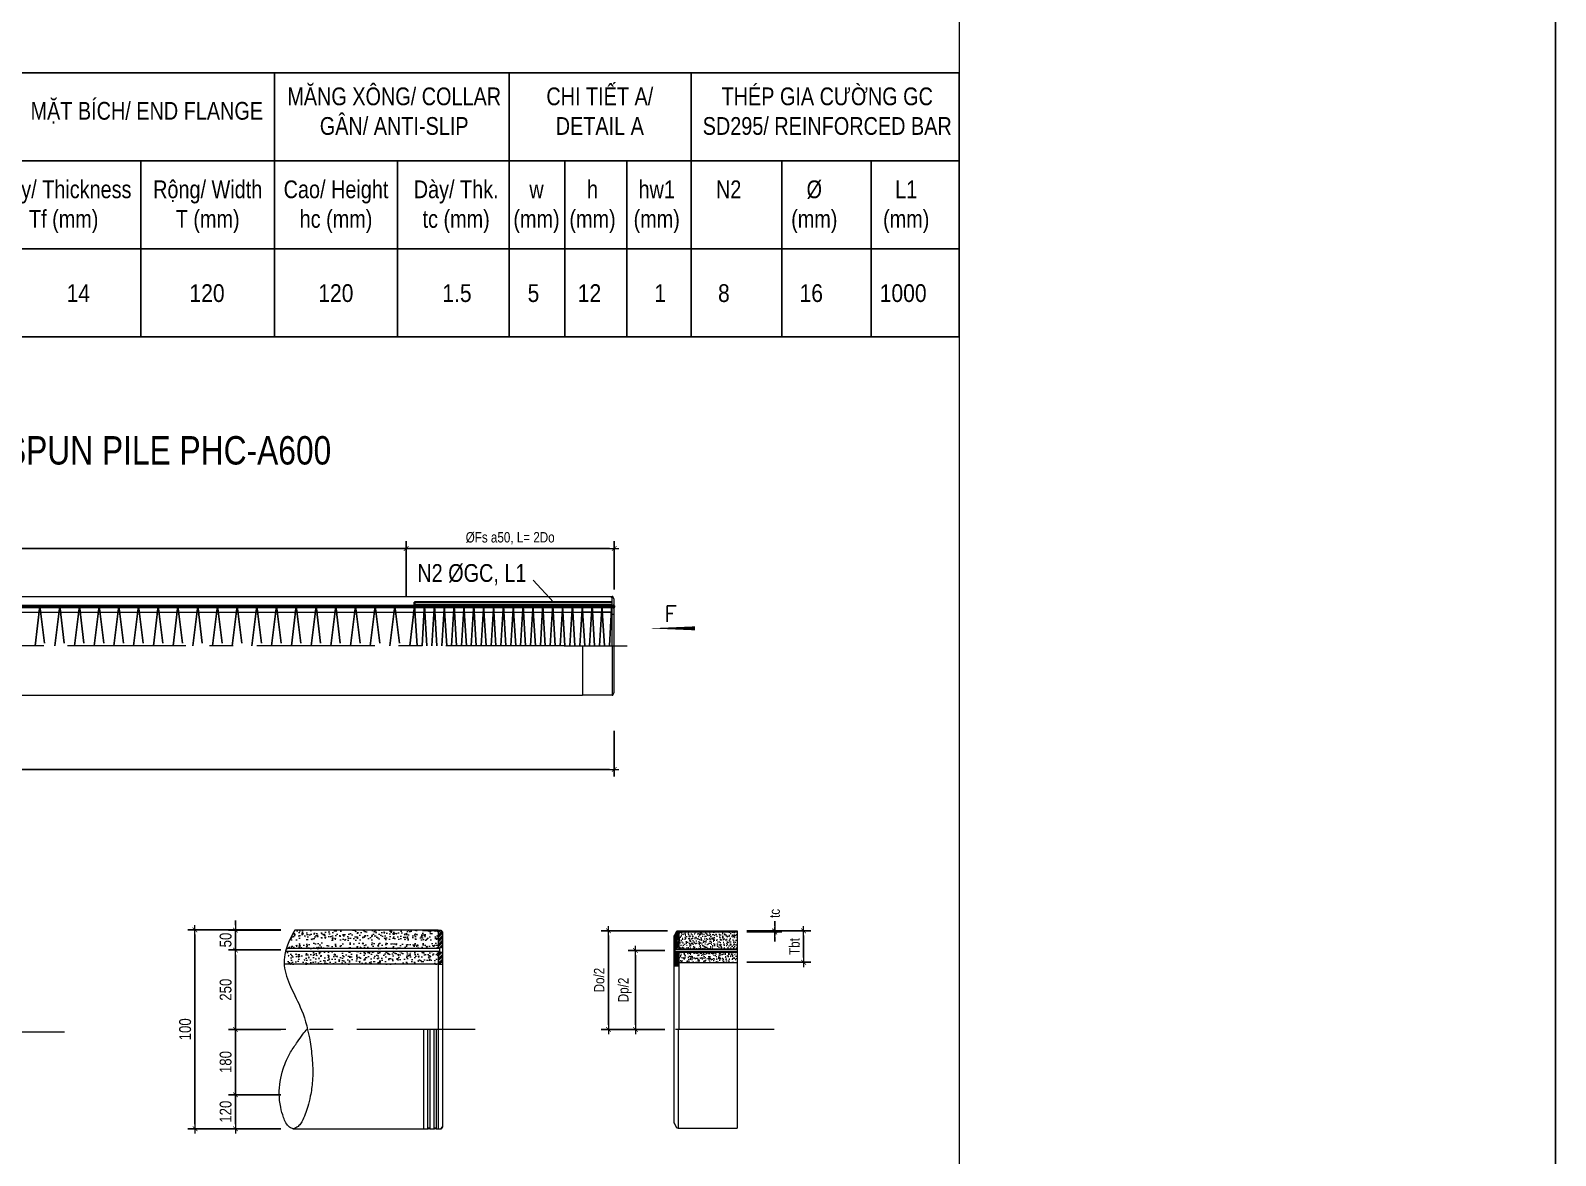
# Model space of a CAD drawing. Header units: millimetres. Extents: x -2123450 to -961021, y -260876 to 649159.
# Drawn here: x -1434058 to -1401835, y -114402 to -90644 of the extents above; entities that cross this region are included whole.
import ezdxf
from ezdxf.enums import TextEntityAlignment as Align

# ---------------------------------------------------------------- set-up
doc = ezdxf.new("R2010")
doc.units = ezdxf.units.MM
doc.header["$LTSCALE"] = 1000
doc.header["$MEASUREMENT"] = 0
doc.header["$PDMODE"] = 66
for name, pattern in [('CENTER2', [1.125, 0.75, -0.125, 0.125, -0.125]), ('CENTERX2', [4, 2.5, -0.5, 0.5, -0.5]), ('HIDDEN', [0.375, 0.25, -0.125]), ('HIDDEN2', [4.7625, 3.175, -1.5875])]:
    doc.linetypes.add(name, pattern=pattern)
doc.layers.get('0').update_dxf_attribs({"linetype": 'CONTINUOUS'})
doc.layers.get('DEFPOINTS').update_dxf_attribs({"linetype": 'CONTINUOUS'})
for name, color, linetype, lineweight in [('1.NET BAO-F', 3, 'CONTINUOUS', 20), ('9.NET MANH-F', 9, 'CONTINUOUS', 15), ('NDC_S_AXIS', 5, 'CENTER2', 15), ('NDC_S_BREAK-LINE', 1, 'CONTINUOUS', 15), ('NDC_S_CONTINUOUS', 3, 'CONTINUOUS', 20), ('NDC_S_DIM', 1, 'CONTINUOUS', 9), ('NDC_S_HATCH MATERIAL', 8, 'CONTINUOUS', 13), ('NDC_S_REBAR', 4, 'CONTINUOUS', 35), ('NDC_S_STIRRUP', 2, 'CONTINUOUS', 25), ('NDC_S_VN TEXT', 7, 'CONTINUOUS', 9), ('netmanh', 6, 'CONTINUOUS', 15), ('Thep', 1, 'CONTINUOUS', 30), ('Thep dai', 3, 'CONTINUOUS', 30)]:
    doc.layers.add(name, color=color, linetype=linetype, lineweight=lineweight)
doc.layers.add('NDC_S-COLUMN', color=3, linetype='CONTINUOUS')
doc.styles.add('NDC_ARIAL', font='arial.ttf', dxfattribs={"width": 0.8})
doc.styles.get("Standard").update_dxf_attribs({"font": 'romans.shx', "bigfont": 'vns.shx'})
doc.dimstyles.new('DIM', dxfattribs={"dimtxt": 0.03, "dimasz": 0.035, "dimexe": 0.03, "dimexo": 0.03, "dimgap": 0.005, "dimtad": 1, "dimdec": 0, "dimlfac": 10000, "dimzin": 0, "dimdsep": 46, "dimtxsty": 'NDC_ARIAL', "dimblk": 'DOTSMALL', "dimcen": 0.05, "dimclrd": 1, "dimclre": 1, "dimadec": 0, "dimazin": 0, "dimtfac": 1, "dimtdec": 0, "dimtofl": 0, "dimtmove": 0, "dimatfit": 3, "dimfxl": 0.03, "dimtolj": 1, "dimtzin": 0, "dimarcsym": 0})
doc.dimstyles.new('NDC_1-100', dxfattribs={"dimscale": 100, "dimtxt": 2.2, "dimasz": 1, "dimexe": 1.5, "dimexo": 2, "dimgap": 0.8, "dimtad": 1, "dimdec": 0, "dimdsep": 46, "dimtxsty": 'NDC_ARIAL', "dimblk": 'DIMMARK', "dimcen": 49999.938995, "dimdle": 1.5, "dimclrd": 1, "dimclre": 1, "dimclrt": 3, "dimadec": 0, "dimazin": 0, "dimtfac": 1, "dimtdec": 0, "dimtix": 1, "dimtmove": 2, "dimatfit": 3, "dimfxl": 1, "dimarcsym": 0})
doc.dimstyles.new('NDC_1-25(25)', dxfattribs={"dimscale": 100, "dimtxt": 2.5, "dimasz": 1, "dimexe": 1.5, "dimexo": 0, "dimgap": 0.8, "dimtad": 1, "dimdec": 0, "dimlfac": 0.25, "dimdsep": 46, "dimtxsty": 'NDC_ARIAL', "dimblk": 'DIMMARK', "dimcen": 49999.938995, "dimdle": 1.5, "dimclrd": 1, "dimclre": 1, "dimclrt": 3, "dimadec": 0, "dimazin": 0, "dimtfac": 1, "dimtdec": 0, "dimtix": 1, "dimtmove": 2, "dimatfit": 3, "dimfxl": 1, "dimarcsym": 0})
pattern_1 = [(50, (-1639877.75, -129625.81), (214.93242, -18.80415), [22.47432, -247.21747]), (355, (-1639877.75, -129625.8), (-41.57788, 225.40004), [17.97945, -197.77397]), (100.4514, (-1639859.84, -129627.38), (173.3547, 206.59575), [19.10023, -210.10252]), (46.1842, (-1639877.75, -129565.88), (319.80682, -49.59902), [33.71147, -370.8262]), (96.6356, (-1639851.1, -129570), (280.0787, 291.90176), [28.65034, -315.1537]), (351.1842, (-1639877.75, -129565.88), (280.0785, 291.902), [26.9692, -296.66096]), (21, (-1639847.78, -129580.86), (178.8677, -120.64778), [22.47432, -247.21747]), (326, (-1639847.78, -129580.86), (72.91127, 217.29667), [17.97945, -197.77397]), (71.4514, (-1639832.87, -129590.92), (251.77904, 96.6487), [19.10023, -210.10252]), (37.5, (-1639877.75, -129625.81), (3.643792, 99.754151), [0, -195.37671, 0, -200.77055, 0, -198.523116]), (7.5, (-1639877.75, -129625.81), (78.83077, 118.18844), [0, -114.46918, 0, -190.88185, 0, -75.66353]), (327.5, (-1639944.57, -129625.81), (159.963915, -6.758737), [0, -74.91438, 0, -233.73288, 0, -310.14555]), (317.5, (-1639974.54, -129625.81), (174.75613, 29.99721), [0, -97.3887, 0, -155.2226, 0, -220.24829])]
pattern_2 = [(45, (-3170959.316, 473053.46), (-49.7184456, 49.7184456), []), (45, (-3170942.74, 473053.46), (-49.7184456, 49.7184456), []), (45, (-3170926.17, 473053.46), (-49.7184456, 49.7184456), []), (45, (-3170909.6, 473053.46), (-49.7184456, 49.7184456), [])]

# ---------------------------------------------------------------- blocks, each defined once
blk = doc.blocks.new('DIMMARK')
at = {"layer": 'NDC_S_DIM', "color": 1}
blk.add_line((-1.5, 0), (1, 0), dxfattribs=at)
at = {"layer": 'NDC_S_DIM', "color": 2, "const_width": 0.15}
blk.add_lwpolyline([(-0.5, -0.5), (0.5, 0.5)], dxfattribs=at)
blk = doc.blocks.new('*D1139')
at = {"layer": 'DEFPOINTS', "color": 0, "transparency": 16777216}
for p in [(-1426120, -101582), (-1454059, -102402), (-1426120, -102402)]:
    blk.add_point(p, dxfattribs=at)
at = {"layer": 'NDC_S_DIM', "color": 1, "lineweight": -2, "transparency": 16777216}
for p, q in [((-1454059, -102202), (-1454059, -101432)), ((-1426120, -102202), (-1426120, -101432)), ((-1453959, -101582), (-1426220, -101582))]:
    blk.add_line(p, q, dxfattribs=at)
at = {"layer": 'NDC_S_DIM', "color": 1, "lineweight": -2, "transparency": 16777216, "xscale": 100, "yscale": 100, "zscale": 100, "rotation": 180}
blk.add_blockref('DIMMARK', (-1454059, -101582), dxfattribs=at)
at = {"layer": 'NDC_S_DIM', "color": 1, "lineweight": -2, "transparency": 16777216, "xscale": 100, "yscale": 100, "zscale": 100}
blk.add_blockref('DIMMARK', (-1426120, -101582), dxfattribs=at)
at = {"layer": 'NDC_S_DIM', "color": 3, "transparency": 16777216, "insert": (-1440089, -101384), "char_height": 220, "attachment_point": 5, "style": 'NDC_ARIAL'}
blk.add_mtext('ØFs a100', dxfattribs=at)
blk = doc.blocks.new('*D1140')
at = {"layer": 'DEFPOINTS', "color": 0, "transparency": 16777216}
for p in [(-1421724, -101582), (-1421724, -102648), (-1426120, -102792)]:
    blk.add_point(p, dxfattribs=at)
at = {"layer": 'NDC_S_DIM', "color": 1, "lineweight": -2, "transparency": 16777216}
for p, q in [((-1426120, -102592), (-1426120, -101432)), ((-1421724, -102448), (-1421724, -101432)), ((-1426020, -101582), (-1421824, -101582))]:
    blk.add_line(p, q, dxfattribs=at)
at = {"layer": 'NDC_S_DIM', "color": 1, "lineweight": -2, "transparency": 16777216, "xscale": 100, "yscale": 100, "zscale": 100, "rotation": 180}
blk.add_blockref('DIMMARK', (-1426120, -101582), dxfattribs=at)
at = {"layer": 'NDC_S_DIM', "color": 1, "lineweight": -2, "transparency": 16777216, "xscale": 100, "yscale": 100, "zscale": 100}
blk.add_blockref('DIMMARK', (-1421724, -101582), dxfattribs=at)
at = {"layer": 'NDC_S_DIM', "color": 3, "transparency": 16777216, "insert": (-1423922, -101367), "char_height": 220, "attachment_point": 5, "style": 'NDC_ARIAL'}
blk.add_mtext('ØFs a50, L= 2Do', dxfattribs=at)
blk = doc.blocks.new('*D1141')
at = {"layer": 'DEFPOINTS', "color": 0, "transparency": 16777216}
for p in [(-1458491, -105231), (-1421724, -105231), (-1421724, -106249)]:
    blk.add_point(p, dxfattribs=at)
at = {"layer": 'NDC_S_DIM', "color": 1, "lineweight": -2, "transparency": 16777216}
for p, q in [((-1458491, -105431), (-1458491, -106399)), ((-1421724, -105431), (-1421724, -106399)), ((-1458391, -106249), (-1421824, -106249))]:
    blk.add_line(p, q, dxfattribs=at)
at = {"layer": 'NDC_S_DIM', "color": 1, "lineweight": -2, "transparency": 16777216, "xscale": 100, "yscale": 100, "zscale": 100, "rotation": 180}
blk.add_blockref('DIMMARK', (-1458491, -106249), dxfattribs=at)
at = {"layer": 'NDC_S_DIM', "color": 1, "lineweight": -2, "transparency": 16777216, "xscale": 100, "yscale": 100, "zscale": 100}
blk.add_blockref('DIMMARK', (-1421724, -106249), dxfattribs=at)
at = {"layer": 'NDC_S_DIM', "color": 3, "transparency": 16777216, "insert": (-1440108, -106059), "char_height": 220, "attachment_point": 5, "style": 'NDC_ARIAL'}
blk.add_mtext('L ', dxfattribs=at)
blk = doc.blocks.new('daucocmangxong 3.0 khong be tong')
at = {"layer": 'NDC_S_AXIS', "linetype": 'CENTERX2'}
blk.add_line((0.093, 0.25), (-0.2262, 0.25), dxfattribs=at)
at = {"layer": 'NDC_S_CONTINUOUS'}
for p, q in [((-0.148, 0.497), (-0.148, 0.4535)), ((-0.155, 0.4565), (-0.16, 0.4565)), ((-0.155, 0.4435), (-0.16, 0.4435)), ((-0.148, 0.41), (-0.16, 0.41)), ((-0.155, 0.4565), (-0.155, 0.4545)), ((-0.155, 0.4545), (-0.148, 0.4545)), ((-0.155, 0.4455), (-0.155, 0.4435)), ((-0.155, 0.4455), (-0.148, 0.4455)), ((-0.148, 0.4465), (-0.148, 0.25)), ((-0.15, 0.25), (-0.15, 0)), ((0, 0.25), (0, 0)), ((-0.15, 0), (0, 0))]:
    blk.add_line(p, q, dxfattribs=at)
blk.add_lwpolyline([(-0.15, 0.002), (-0.15, 0), (-0.153, 0), (-0.159, 0.012), (-0.16, 0.012), (-0.16, 0.488), (-0.159, 0.488), (-0.153, 0.5), (-0.15, 0.5), (-0.15, 0.497)], dxfattribs=at)
at = {"layer": 'NDC_S_REBAR'}
for p, q in [((-0.156, 0.4535), (0, 0.4535)), ((-0.156, 0.4465), (0, 0.4465))]:
    blk.add_line(p, q, dxfattribs=at)
at = {"layer": 'NDC_S_STIRRUP'}
blk.add_line((-0.148, 0.42), (0, 0.42), dxfattribs=at)
at = {"layer": 'netmanh'}
blk.add_arc((-0.148, 0.497), 0.003, 270, 0, dxfattribs=at)
at = {"layer": 'Thep'}
blk.add_ellipse((-0.1575, 0.4501), major_axis=(0, 0.0055), ratio=0.363902, start_param=5.391025, end_param=10.293338, dxfattribs=at)
blk = doc.blocks.new('thep gia cuong')
at = {"layer": 'NDC_S_REBAR'}
blk.add_lwpolyline([(0, -0.014), (1, -0.014), (1, 0), (0, 0)], dxfattribs=at)
blk = doc.blocks.new('_DotSmall')
at = {"color": 0, "linetype": 'ByBlock', "lineweight": 9, "const_width": 0.5}
blk.add_lwpolyline([(-0.0625, 0, 1), (0.0625, 0, 1)], format="xyb", close=True, dxfattribs=at)
blk = doc.blocks.new('*D1206')
at = {"layer": 'DEFPOINTS', "color": 0, "transparency": 16777216}
for p in [(-1430582, -109638), (-1428767, -109638), (-1428767, -113838)]:
    blk.add_point(p, dxfattribs=at)
at = {"layer": 'NDC_S_DIM', "color": 1, "lineweight": -2, "transparency": 16777216}
for p, q in [((-1428767, -109638), (-1430732, -109638)), ((-1430582, -113738), (-1430582, -109738)), ((-1428767, -113838), (-1430732, -113838))]:
    blk.add_line(p, q, dxfattribs=at)
at = {"layer": 'NDC_S_DIM', "color": 1, "lineweight": -2, "transparency": 16777216, "xscale": 100, "yscale": 100, "zscale": 100}
for p, rotation in [((-1430582, -109638), 90), ((-1430582, -113838), 270)]:
    blk.add_blockref('DIMMARK', p, dxfattribs=dict(at, rotation=rotation))
at = {"layer": 'NDC_S_DIM', "color": 3, "lineweight": 100, "transparency": 16777216, "insert": (-1430789, -111738), "char_height": 250, "attachment_point": 5, "rotation": 90, "style": 'NDC_ARIAL'}
blk.add_mtext('100', dxfattribs=at)
blk = doc.blocks.new('*D1207')
at = {"layer": 'DEFPOINTS', "color": 0, "transparency": 16777216}
for p in [(-1429727, -113118), (-1428767, -113118), (-1428767, -113838)]:
    blk.add_point(p, dxfattribs=at)
at = {"layer": 'NDC_S_DIM', "color": 1, "lineweight": -2, "transparency": 16777216}
for p, q in [((-1428767, -113118), (-1429877, -113118)), ((-1429727, -113738), (-1429727, -113218)), ((-1428767, -113838), (-1429877, -113838))]:
    blk.add_line(p, q, dxfattribs=at)
at = {"layer": 'NDC_S_DIM', "color": 1, "lineweight": -2, "transparency": 16777216, "xscale": 100, "yscale": 100, "zscale": 100}
for p, rotation in [((-1429727, -113118), 90), ((-1429727, -113838), 270)]:
    blk.add_blockref('DIMMARK', p, dxfattribs=dict(at, rotation=rotation))
at = {"layer": 'NDC_S_DIM', "color": 3, "lineweight": 100, "transparency": 16777216, "insert": (-1429934, -113478), "char_height": 250, "attachment_point": 5, "rotation": 90, "style": 'NDC_ARIAL'}
blk.add_mtext('120', dxfattribs=at)
blk = doc.blocks.new('*D1208')
at = {"layer": 'DEFPOINTS', "color": 0, "transparency": 16777216}
for p in [(-1429727, -111740), (-1428767, -111740), (-1428767, -113118)]:
    blk.add_point(p, dxfattribs=at)
at = {"layer": 'NDC_S_DIM', "color": 1, "lineweight": -2, "transparency": 16777216}
for p, q in [((-1428767, -111740), (-1429877, -111740)), ((-1429727, -113018), (-1429727, -111840)), ((-1428767, -113118), (-1429877, -113118))]:
    blk.add_line(p, q, dxfattribs=at)
at = {"layer": 'NDC_S_DIM', "color": 1, "lineweight": -2, "transparency": 16777216, "xscale": 100, "yscale": 100, "zscale": 100}
for p, rotation in [((-1429727, -111740), 90), ((-1429727, -113118), 270)]:
    blk.add_blockref('DIMMARK', p, dxfattribs=dict(at, rotation=rotation))
at = {"layer": 'NDC_S_DIM', "color": 3, "lineweight": 100, "transparency": 16777216, "insert": (-1429934, -112429), "char_height": 250, "attachment_point": 5, "rotation": 90, "style": 'NDC_ARIAL'}
blk.add_mtext('180', dxfattribs=at)
blk = doc.blocks.new('*D1209')
at = {"layer": 'DEFPOINTS', "color": 0, "transparency": 16777216}
for p in [(-1429727, -110062), (-1428767, -110062), (-1428767, -111740)]:
    blk.add_point(p, dxfattribs=at)
at = {"layer": 'NDC_S-COLUMN', "color": 1, "lineweight": -2, "transparency": 16777216}
for p, q in [((-1428767, -110062), (-1429877, -110062)), ((-1429727, -111640), (-1429727, -110162)), ((-1428767, -111740), (-1429877, -111740))]:
    blk.add_line(p, q, dxfattribs=at)
at = {"layer": 'NDC_S-COLUMN', "color": 1, "lineweight": -2, "transparency": 16777216, "xscale": 100, "yscale": 100, "zscale": 100}
for p, rotation in [((-1429727, -110062), 90), ((-1429727, -111740), 270)]:
    blk.add_blockref('DIMMARK', p, dxfattribs=dict(at, rotation=rotation))
at = {"layer": 'NDC_S-COLUMN', "color": 3, "transparency": 16777216, "insert": (-1429934, -110901), "char_height": 250, "attachment_point": 5, "rotation": 90, "style": 'NDC_ARIAL'}
blk.add_mtext('250', dxfattribs=at)
blk = doc.blocks.new('*D1210')
at = {"layer": 'DEFPOINTS', "color": 0, "transparency": 16777216}
for p in [(-1429727, -109641), (-1428767, -109641), (-1428767, -110062)]:
    blk.add_point(p, dxfattribs=at)
at = {"layer": 'NDC_S-COLUMN', "color": 1, "lineweight": -2, "transparency": 16777216}
for p, q in [((-1429727, -109541), (-1429727, -109441)), ((-1428767, -109641), (-1429877, -109641)), ((-1429727, -110062), (-1429727, -109641)), ((-1428767, -110062), (-1429877, -110062)), ((-1429727, -110162), (-1429727, -110262))]:
    blk.add_line(p, q, dxfattribs=at)
at = {"layer": 'NDC_S-COLUMN', "color": 1, "lineweight": -2, "transparency": 16777216, "xscale": 100, "yscale": 100, "zscale": 100}
for p, rotation in [((-1429727, -109641), 270), ((-1429727, -110062), 90)]:
    blk.add_blockref('DIMMARK', p, dxfattribs=dict(at, rotation=rotation))
at = {"layer": 'NDC_S-COLUMN', "color": 3, "transparency": 16777216, "insert": (-1429934, -109852), "char_height": 250, "attachment_point": 5, "rotation": 90, "style": 'NDC_ARIAL'}
blk.add_mtext('50', dxfattribs=at)
blk = doc.blocks.new('*D1221')
at = {"layer": 'DEFPOINTS', "color": 0, "transparency": 16777216}
for p in [(-1420398, -109657), (-1421848, -111740), (-1420456, -111740)]:
    blk.add_point(p, dxfattribs=at)
at = {"layer": 'NDC_S_DIM', "color": 1, "lineweight": -2, "transparency": 16777216}
for p, q in [((-1420598, -109657), (-1421998, -109657)), ((-1421848, -109757), (-1421848, -111640)), ((-1420656, -111740), (-1421998, -111740))]:
    blk.add_line(p, q, dxfattribs=at)
at = {"layer": 'NDC_S_DIM', "color": 1, "lineweight": -2, "transparency": 16777216, "xscale": 100, "yscale": 100, "zscale": 100}
for p, rotation in [((-1421848, -109657), 90), ((-1421848, -111740), 270)]:
    blk.add_blockref('DIMMARK', p, dxfattribs=dict(at, rotation=rotation))
at = {"layer": 'NDC_S_DIM', "color": 3, "transparency": 16777216, "insert": (-1422041, -110698), "char_height": 220, "attachment_point": 5, "rotation": 90, "style": 'NDC_ARIAL'}
blk.add_mtext('Do/2', dxfattribs=at)
blk = doc.blocks.new('*D1222')
at = {"layer": 'DEFPOINTS', "color": 0, "transparency": 16777216}
for p in [(-1421276, -110073), (-1420452, -110073), (-1420456, -111740)]:
    blk.add_point(p, dxfattribs=at)
at = {"layer": 'NDC_S_DIM', "color": 1, "lineweight": -2, "transparency": 16777216}
for p, q in [((-1420652, -110073), (-1421426, -110073)), ((-1421276, -111640), (-1421276, -110173)), ((-1420656, -111740), (-1421426, -111740))]:
    blk.add_line(p, q, dxfattribs=at)
at = {"layer": 'NDC_S_DIM', "color": 1, "lineweight": -2, "transparency": 16777216, "xscale": 100, "yscale": 100, "zscale": 100}
for p, rotation in [((-1421276, -110073), 90), ((-1421276, -111740), 270)]:
    blk.add_blockref('DIMMARK', p, dxfattribs=dict(at, rotation=rotation))
at = {"layer": 'NDC_S_DIM', "color": 3, "transparency": 16777216, "insert": (-1421498, -110906), "char_height": 220, "attachment_point": 5, "rotation": 90, "style": 'NDC_ARIAL'}
blk.add_mtext('Dp/2', dxfattribs=at)
blk = doc.blocks.new('*D1223')
at = {"layer": 'DEFPOINTS', "color": 0, "transparency": 16777216}
for p in [(-1419123, -109657), (-1419123, -109682), (-1418333, -109682)]:
    blk.add_point(p, dxfattribs=at)
at = {"layer": 'NDC_S_DIM', "color": 1, "lineweight": -2, "transparency": 16777216}
for p, q in [((-1418333, -109557), (-1418333, -109457)), ((-1418923, -109657), (-1418183, -109657)), ((-1418923, -109682), (-1418183, -109682)), ((-1418333, -109657), (-1418333, -109682)), ((-1418333, -109782), (-1418333, -109882))]:
    blk.add_line(p, q, dxfattribs=at)
at = {"layer": 'NDC_S_DIM', "color": 1, "lineweight": -2, "transparency": 16777216, "xscale": 100, "yscale": 100, "zscale": 100}
for p, rotation in [((-1418333, -109657), 270), ((-1418333, -109682), 90)]:
    blk.add_blockref('DIMMARK', p, dxfattribs=dict(at, rotation=rotation))
at = {"layer": 'NDC_S_DIM', "color": 3, "transparency": 16777216, "insert": (-1418333, -109290), "char_height": 220, "attachment_point": 5, "rotation": 90, "style": 'NDC_ARIAL'}
blk.add_mtext('tc', dxfattribs=at)
blk = doc.blocks.new('*D1224')
at = {"layer": 'DEFPOINTS', "color": 0, "transparency": 16777216}
for p in [(-1419123, -109657), (-1419123, -110323), (-1417722, -110323)]:
    blk.add_point(p, dxfattribs=at)
at = {"layer": 'NDC_S_DIM', "color": 1, "lineweight": -2, "transparency": 16777216}
for p, q in [((-1418923, -109657), (-1417572, -109657)), ((-1417722, -109757), (-1417722, -110223)), ((-1418923, -110323), (-1417572, -110323))]:
    blk.add_line(p, q, dxfattribs=at)
at = {"layer": 'NDC_S_DIM', "color": 1, "lineweight": -2, "transparency": 16777216, "xscale": 100, "yscale": 100, "zscale": 100}
for p, rotation in [((-1417722, -109657), 90), ((-1417722, -110323), 270)]:
    blk.add_blockref('DIMMARK', p, dxfattribs=dict(at, rotation=rotation))
at = {"layer": 'NDC_S_DIM', "color": 3, "transparency": 16777216, "insert": (-1417914, -109990), "char_height": 220, "attachment_point": 5, "rotation": 90, "style": 'NDC_ARIAL'}
blk.add_mtext('Tbt', dxfattribs=at)
blk = doc.blocks.new('daucocmangxong 3.0')
at = {"layer": 'NDC_S_AXIS', "linetype": 'HIDDEN', "ltscale": 0.001}
blk.add_line((0.093, 0.25), (-0.2262, 0.25), dxfattribs=at)
at = {"layer": 'NDC_S_CONTINUOUS'}
for p, q in [((-0.148, 0.497), (-0.148, 0.4535)), ((0, 0.5), (0, 0)), ((-0.155, 0.4565), (-0.16, 0.4565)), ((-0.155, 0.4435), (-0.16, 0.4435)), ((-0.155, 0.4565), (-0.155, 0.4545)), ((-0.155, 0.4545), (-0.148, 0.4545)), ((-0.155, 0.4455), (-0.155, 0.4435)), ((-0.155, 0.4455), (-0.148, 0.4455)), ((-0.148, 0.4465), (-0.148, 0.25)), ((-0.148, 0.41), (-0.16, 0.41)), ((-0.148, 0.42), (0, 0.42)), ((-0.15, 0.25), (-0.15, 0)), ((-0.15, 0), (0, 0))]:
    blk.add_line(p, q, dxfattribs=at)
blk.add_lwpolyline([(-0.15, 0.002), (-0.15, 0), (-0.153, 0), (-0.159, 0.012), (-0.16, 0.012), (-0.16, 0.488), (-0.159, 0.488), (-0.153, 0.5), (-0.15, 0.5), (-0.15, 0.497)], dxfattribs=at)
blk.add_arc((-0.148, 0.497), 0.003, 270, 0, dxfattribs=at)
at = {"layer": 'Thep'}
for p, q in [((-0.156, 0.4535), (0, 0.4535)), ((-0.156, 0.4465), (0, 0.4465))]:
    blk.add_line(p, q, dxfattribs=at)
blk.add_ellipse((-0.1575, 0.45), major_axis=(0, 0.0055), ratio=0.363902, start_param=5.391025, end_param=10.293338, dxfattribs=at)

msp = doc.modelspace()

# ---------------------------------------------------------------- hatches: boundary and pattern name
at = {"layer": 'NDC_S_HATCH MATERIAL'}
h = msp.add_hatch(dxfattribs=at)
h.set_pattern_fill('AR-CONC', color=256, scale=29.965753, style=0)
h.set_pattern_definition(pattern_1)
edge = h.paths.add_edge_path()
edge.add_ellipse((-1425505.76, -109629.52), major_axis=(-38.51, 0), ratio=0.86455331, start_angle=50.284863, end_angle=129.715137, ccw=False)
edge.add_line((-1425530.36, -109655.13), (-1425613.26, -109655.13))
edge.add_ellipse((-1425637.87, -109629.52), major_axis=(-38.51, 0), ratio=0.86455331, start_angle=50.284863, end_angle=129.715137, ccw=False)
edge.add_line((-1425662.47, -109655.13), (-1425744.94, -109655.13))
edge.add_line((-1425744.94, -109655.13), (-1425744.94, -109642.46))
edge.add_line((-1425744.94, -109642.46), (-1428470.53, -109640.93))
edge.add_line((-1428470.53, -109640.93), (-1428582.58, -109852.22))
edge.add_line((-1428582.58, -109852.22), (-1425445.29, -109852.22))
edge.add_line((-1425445.29, -109852.22), (-1425445.29, -109687.92))
edge.add_line((-1425445.29, -109687.92), (-1425478.04, -109655.13))
edge.add_line((-1425478.04, -109655.13), (-1425481.15, -109655.13))
at = {"layer": 'NDC_S_HATCH MATERIAL', "ltscale": 10}
h = msp.add_hatch(dxfattribs=at)
h.set_pattern_fill('ANSI34', color=256, scale=59.931507, style=0)
h.set_pattern_definition([(45, (-1643965.638, -191444.787), (-31.783481, 31.783481), []), (45, (-1643955.043, -191444.787), (-31.783481, 31.783481), []), (45, (-1643944.45, -191444.787), (-31.783481, 31.783481), []), (45, (-1643933.854, -191444.787), (-31.783481, 31.783481), [])])
edge = h.paths.add_edge_path()
edge.add_line((-1425435.56, -109642.46), (-1425445.29, -109642.46))
edge.add_line((-1425445.29, -109642.46), (-1425484.6, -109642.46))
edge.add_ellipse((-1425505.76, -109624.53), major_axis=(29.62, 0), ratio=0.86455331, start_angle=224.427004, end_angle=315.572996, ccw=False)
edge.add_line((-1425526.91, -109642.46), (-1425616.71, -109642.46))
edge.add_ellipse((-1425637.87, -109624.53), major_axis=(29.62, 0), ratio=0.86455331, start_angle=224.427004, end_angle=315.572996, ccw=False)
edge.add_line((-1425659.02, -109642.46), (-1425744.94, -109642.46))
edge.add_line((-1425744.94, -109642.46), (-1425744.94, -109655.13))
edge.add_line((-1425744.94, -109655.13), (-1425662.47, -109655.13))
edge.add_ellipse((-1425637.87, -109629.52), major_axis=(-38.51, 0), ratio=0.86455331, start_angle=50.284863, end_angle=129.715137)
edge.add_line((-1425613.26, -109655.13), (-1425530.36, -109655.13))
edge.add_ellipse((-1425505.76, -109629.52), major_axis=(-38.51, 0), ratio=0.86455331, start_angle=50.284863, end_angle=129.715137)
edge.add_line((-1425481.15, -109655.13), (-1425445.29, -109655.13))
edge.add_line((-1425445.29, -109655.13), (-1425435.56, -109655.13))
edge.add_line((-1425435.56, -109655.13), (-1425435.56, -109642.46))
at = {"layer": 'NDC_S_HATCH MATERIAL'}
h = msp.add_hatch(dxfattribs=at)
h.set_pattern_fill('ANSI34', color=256, scale=93.75, style=0)
h.set_pattern_definition(pattern_2)
edge = h.paths.add_edge_path()
edge.add_line((-1425355.39, -109683.16), (-1425384.88, -109642.46))
edge.add_line((-1425384.88, -109642.46), (-1425435.56, -109642.46))
edge.add_line((-1425435.56, -109642.46), (-1425435.56, -109655.13))
edge.add_line((-1425435.56, -109655.13), (-1425445.29, -109655.13))
edge.add_line((-1425445.29, -109655.13), (-1425445.29, -110032.22))
edge.add_line((-1425445.29, -110032.22), (-1425415.71, -110032.22))
edge.add_ellipse((-1425378.95, -110034.69), major_axis=(37.73, 11.65), ratio=0.68026503, start_angle=60.57203, end_angle=150.57203, ccw=False)
edge.add_line((-1425367.31, -110006.61), (-1425355.39, -110006.61))
edge.add_line((-1425355.39, -110006.61), (-1425355.39, -109683.16))
h = msp.add_hatch(dxfattribs=at)
h.set_pattern_fill('ANSI32', color=256, scale=100)
h.set_pattern_definition([(45, (160309.797, -369544.528), (-26.5165043, 26.5165043), []), (45, (160327.474, -369544.528), (-26.5165043, 26.5165043), [])])
h.paths.add_polyline_path([(-1420455.88, -110018.81), (-1420414.22, -110018.81), (-1420355.88, -110019.96), (-1420355.88, -109681.73), (-1420372.55, -109681.73), (-1420372.55, -109656.73), (-1420397.55, -109656.73), (-1420455.88, -109773.39)])
h.paths.add_polyline_path([(-1420455.88, -110406.73), (-1420355.88, -110406.73), (-1420355.88, -110110.48), (-1420414.22, -110110.48), (-1420414.22, -110127.14), (-1420455.88, -110127.14)])
h = msp.add_hatch(dxfattribs=at)
h.set_pattern_fill('ANSI32', color=256, scale=50, angle=90)
h.set_pattern_definition([(135, (160309.797, -369544.528), (-13.25825215, -13.25825215), []), (135, (160309.797, -369535.689), (-13.25825215, -13.25825215), [])])
h.paths.add_polyline_path([(-1419122.55, -109656.73), (-1420372.55, -109656.73), (-1420372.55, -109681.73), (-1419122.55, -109681.73)])
h = msp.add_hatch(dxfattribs=at)
h.set_pattern_fill('AR-CONC', color=256, scale=20, angle=90)
h.set_pattern_definition([(140, (160309.8, -369544.53), (12.550427, 143.4520365), [15, -165]), (85, (160309.8, -369544.53), (-150.438427, -27.750267), [12, -132]), (190.451444, (160310.84, -369532.57), (-137.887998, 115.701769), [12.748038, -140.228422]), (136.1842, (160269.8, -369544.53), (33.103856, 213.448266), [22.5, -247.5]), (186.635635, (160272.56, -369526.74), (-194.82372, 186.93239), [19.122068, -210.342752]), (81.184164, (160269.8, -369544.53), (-194.82372, 186.93239), [18, -198]), (111, (160279.8, -369524.53), (80.523778, 119.38141), [15, -165]), (56, (160279.8, -369524.53), (-145.030009, 48.663066), [12, -132]), (161.451445, (160286.5, -369514.58), (-64.50623, 168.044475), [12.748038, -140.228422]), (127.5, (160309.797, -369544.53), (-66.5787708, 2.431971), [0, -130.4, 0, -134, 0, -132.5]), (97.5, (160309.8, -369544.53), (-78.8823424, 52.6139075), [0, -76.4, 0, -127.4, 0, -50.5]), (57.5, (160309.797, -369589.13), (4.5109743, 106.7644872), [0, -50, 0, -156, 0, -207]), (47.5, (160309.8, -369609.13), (-20.0209965, 116.637234), [0, -65, 0, -103.6, 0, -147])])
h.paths.add_polyline_path([(-1420330.88, -109681.73, -0.41421356), (-1420355.88, -109706.73), (-1420355.88, -110044.23), (-1419122.55, -110044.23), (-1419122.55, -109681.73)])
h.paths.add_polyline_path([(-1419122.55, -110323.39), (-1419122.55, -110102.56), (-1420355.88, -110102.56), (-1420355.88, -110323.39)])
h = msp.add_hatch(dxfattribs=at)
h.set_pattern_fill('AR-CONC', color=256, scale=29.965753, style=0)
h.set_pattern_definition(pattern_1)
h.paths.add_polyline_path([(-1425445.29, -110092.15), (-1428650.08, -110092.15), (-1428696.68, -110361.7), (-1427070.98, -110361.7), (-1425445.29, -110361.7)])
h.paths.add_polyline_path([(-1428636.76, -110032.22), (-1425445.29, -110032.22), (-1425445.29, -109912.15), (-1428610.06, -109912.15)])
h = msp.add_hatch(dxfattribs=at)
h.set_pattern_fill('ANSI34', color=256, scale=93.75, style=0)
h.set_pattern_definition(pattern_2)
edge = h.paths.add_edge_path()
edge.add_line((-1425355.39, -110117.76), (-1425367.31, -110117.76))
edge.add_ellipse((-1425378.95, -110089.68), major_axis=(-37.73, 11.65), ratio=0.68026503, start_angle=29.42797, end_angle=119.42797, ccw=False)
edge.add_line((-1425415.9, -110092.15), (-1425445.29, -110092.15))
edge.add_line((-1425445.29, -110092.15), (-1425445.29, -110361.7))
edge.add_line((-1425445.29, -110361.7), (-1425355.39, -110361.7))
edge.add_line((-1425355.39, -110361.7), (-1425355.39, -110117.76))

# ---------------------------------------------------------------- linework, layer by layer
for p, q in [((-1466881.82, -91535.04), (-1414434.86, -91535.04)), ((-1428902.39, -91535.04), (-1428902.39, -97115.4)), ((-1423945.31, -91535.04), (-1423945.31, -97115.4)), ((-1420099.63, -91535.04), (-1420099.63, -97115.4)), ((-1420099.63, -91535.04), (-1420099.63, -97115.4)), ((-1414434.86, -91535.04), (-1414434.86, -97115.4)), ((-1466881.82, -93395.16), (-1414434.86, -93395.16)), ((-1431725.86, -93395.16), (-1431725.86, -97115.4)), ((-1426305.25, -93395.16), (-1426305.25, -97115.4)), ((-1422766.5, -93395.16), (-1422766.5, -97115.4)), ((-1421455.66, -93395.16), (-1421455.66, -97115.4)), ((-1418180.75, -93395.16), (-1418180.75, -97115.4)), ((-1416293.39, -93395.16), (-1416293.39, -97115.4)), ((-1459143.84, -95255.28), (-1414434.86, -95255.28)), ((-1485291.88, -97115.4), (-1414434.86, -97115.4)), ((-1466881.82, -97115.4), (-1414434.86, -97115.4))]:
    msp.add_line(p, q)
at = {"layer": '1.NET BAO-F', "ltscale": 10}
for p, q in [((-1425445.29, -109642.46), (-1428471.38, -109642.46)), ((-1425744.94, -109642.46), (-1425744.94, -109655.13)), ((-1425659.02, -109642.46), (-1425744.94, -109642.46)), ((-1425662.47, -109655.13), (-1425744.94, -109655.13)), ((-1425526.91, -109642.46), (-1425616.71, -109642.46)), ((-1425530.36, -109655.13), (-1425613.26, -109655.13)), ((-1425445.29, -109655.13), (-1425481.15, -109655.13)), ((-1425445.29, -109687.92), (-1425478.04, -109655.13)), ((-1425466.87, -109655.13), (-1425445.29, -109672.65)), ((-1425445.29, -109655.13), (-1425445.29, -110032.22)), ((-1425435.56, -109655.13), (-1425445.29, -109655.13)), ((-1425355.39, -109683.16), (-1425355.39, -113796.96)), ((-1425415.71, -110092.15), (-1428671.4, -110092.15)), ((-1425415.71, -110032.22), (-1428654.04, -110032.22)), ((-1425445.29, -110092.15), (-1425445.29, -113837.66)), ((-1425355.39, -110006.61), (-1425367.31, -110006.61)), ((-1425355.39, -110117.76), (-1425367.31, -110117.76)), ((-1425445.29, -110361.7), (-1428696.68, -110361.7)), ((-1425744.94, -113837.66), (-1425744.94, -111741.62)), ((-1425445.29, -113837.66), (-1425384.88, -113837.66))]:
    msp.add_line(p, q, dxfattribs=at)
at = {"layer": '1.NET BAO-F'}
for p, q in [((-1425445.29, -109642.46), (-1425384.88, -109642.46)), ((-1425435.56, -109655.13), (-1425435.56, -109642.46)), ((-1425415.71, -110032.22), (-1425415.71, -110092.15)), ((-1425445.29, -110361.7), (-1425355.39, -110361.7)), ((-1428511.57, -113837.66), (-1425659.02, -113837.66)), ((-1425616.71, -113837.66), (-1425526.91, -113837.66)), ((-1425484.6, -113837.66), (-1425445.29, -113837.66))]:
    msp.add_line(p, q, dxfattribs=at)
at = {"layer": '1.NET BAO-F', "ltscale": 10}
for centre, major_axis, ratio, start_param, end_param in [((-1425637.87, -109629.52), (-38.51, 0), 0.86455331, 0.87763642, 2.26395623), ((-1425637.87, -109624.53), (29.62, 0), 0.86455331, 3.91699015, 5.50778781), ((-1425505.76, -109629.52), (-38.51, 0), 0.86455331, 0.87763642, 2.26395623), ((-1425505.76, -109624.53), (29.62, 0), 0.86455331, 3.91699015, 5.50778781), ((-1425378.95, -110034.69), (37.73, 11.65), 0.68026503, 1.05718135, 2.62797768)]:
    msp.add_ellipse(centre, major_axis=major_axis, ratio=ratio, start_param=start_param, end_param=end_param, dxfattribs=at)
at = {"layer": '1.NET BAO-F', "ltscale": 10, "extrusion": (0, 0, -1)}
msp.add_ellipse((-1425378.95, -110089.68), major_axis=(-37.73, 11.65), ratio=0.68026503, start_param=4.198774, end_param=5.76957033, dxfattribs=at)
at = {"layer": '9.NET MANH-F', "ltscale": 10}
for p, q in [((-1425662.47, -113837.66), (-1425662.47, -111741.62)), ((-1425613.26, -113837.66), (-1425613.26, -111741.62)), ((-1425530.36, -113837.66), (-1425530.36, -111741.62)), ((-1425481.15, -113837.66), (-1425481.15, -111741.62))]:
    msp.add_line(p, q, dxfattribs=at)
at = {"layer": 'DEFPOINTS'}
msp.add_lwpolyline([(-1527984.86, -48018.96), (-1401834.86, -48018.96), (-1401834.86, -137118.96), (-1527984.86, -137118.96)], close=True, dxfattribs=at)
at = {"layer": 'NDC_S_AXIS', "linetype": 'CENTERX2'}
for p, q in [((-1422778.63, -103639.47), (-1457436.68, -103639.47)), ((-1433338.72, -111800.29), (-1438658.86, -111800.29)), ((-1424659.57, -111740.06), (-1428815.05, -111740.06))]:
    msp.add_line(p, q, dxfattribs=at)
at = {"layer": 'NDC_S_BREAK-LINE'}
msp.add_spline([(-1428470.53, -109640.93), (-1428685.65, -110157.34), (-1428696.09, -110388.62), (-1428561.08, -110836.87), (-1428329.7, -111333.04), (-1428150.81, -112002.92), (-1428103.98, -112393.31), (-1428099.83, -112828.61), (-1428145.06, -113149.53), (-1428199.99, -113370.23), (-1428252.75, -113532.31), (-1428326.48, -113691.42), (-1428384.32, -113770.5), (-1428426.6, -113806.32), (-1428475.5, -113830.71), (-1428500.36, -113836.05), (-1428582.6, -113805.06), (-1428709.13, -113601.9), (-1428770.19, -113382.61), (-1428802.95, -113104.85), (-1428717.9, -112574.62), (-1428560.61, -112220.06), (-1428415.24, -112002.16), (-1428303.47, -111842.95), (-1428206.96, -111726.34)], degree=3, dxfattribs=at)
at = {"layer": 'NDC_S_CONTINUOUS'}
for p, q in [((-1414434.86, -53837.68), (-1414434.86, -134568.96)), ((-1457824.32, -102597.81), (-1421765.99, -102597.81)), ((-1457824.32, -102931.14), (-1422390.99, -102931.14)), ((-1457824.32, -104681.14), (-1422390.99, -104681.14))]:
    msp.add_line(p, q, dxfattribs=at)
at = {"layer": 'NDC_S_HATCH MATERIAL', "color": 3}
for p, q in [((-1420372.55, -109656.73), (-1419122.55, -109656.73)), ((-1420372.55, -109681.73), (-1419122.55, -109681.73))]:
    msp.add_line(p, q, dxfattribs=at)
at = {"layer": 'NDC_S_HATCH MATERIAL'}
msp.add_lwpolyline([(-1420016.85, -103269.85, 83.33, 16.67, 0), (-1420809.68, -103269.85, 416.67, 0, 0), (-1420969.72, -103269.85, 0, 0, 0)], format="xyseb", dxfattribs=at)
at = {"layer": 'NDC_S_REBAR'}
for p, q in [((-1457824.32, -102791.56), (-1422390.99, -102791.56)), ((-1457824.32, -102820.72), (-1422390.99, -102820.72))]:
    msp.add_line(p, q, dxfattribs=at)
at = {"layer": 'NDC_S_STIRRUP'}
for p, q in [((-1433961.82, -103639.47), (-1433857.66, -102791.56)), ((-1433545.16, -103639.47), (-1433440.99, -102791.56)), ((-1433128.49, -103639.47), (-1433024.32, -102791.56)), ((-1432711.82, -103639.47), (-1432607.66, -102791.56)), ((-1432295.16, -103639.47), (-1432190.99, -102791.56)), ((-1431878.49, -103639.47), (-1431774.32, -102791.56)), ((-1431461.82, -103639.47), (-1431357.66, -102791.56)), ((-1431045.16, -103639.47), (-1430940.99, -102791.56)), ((-1430628.49, -103639.47), (-1430524.32, -102791.56)), ((-1430211.82, -103639.47), (-1430107.66, -102791.56)), ((-1429795.16, -103639.47), (-1429690.99, -102791.56)), ((-1429378.49, -103639.47), (-1429274.32, -102791.56)), ((-1428961.82, -103639.47), (-1428857.66, -102791.56)), ((-1428545.16, -103639.47), (-1428440.99, -102791.56)), ((-1428128.49, -103639.47), (-1428024.32, -102791.56)), ((-1427711.82, -103639.47), (-1427607.66, -102791.56)), ((-1427295.16, -103639.47), (-1427190.99, -102791.56)), ((-1426878.49, -103639.47), (-1426774.32, -102791.56)), ((-1426461.82, -103639.47), (-1426357.66, -102791.56)), ((-1426045.16, -103639.47), (-1425940.99, -102791.56)), ((-1425940.99, -102791.56), (-1425888.91, -103639.47)), ((-1425732.66, -102791.56), (-1425680.57, -103639.47)), ((-1425524.32, -102791.56), (-1425472.24, -103639.47)), ((-1425315.99, -102791.56), (-1425263.91, -103639.47)), ((-1425107.66, -102791.56), (-1425055.57, -103639.47)), ((-1424899.32, -102791.56), (-1424847.24, -103639.47)), ((-1424690.99, -102791.56), (-1424638.91, -103639.47)), ((-1424482.66, -102791.56), (-1424430.57, -103639.47)), ((-1424274.32, -102791.56), (-1424222.24, -103639.47)), ((-1424065.99, -102791.56), (-1424013.91, -103639.47)), ((-1423857.66, -102791.56), (-1423805.57, -103639.47)), ((-1423649.32, -102791.56), (-1423597.24, -103639.47)), ((-1423440.99, -102791.56), (-1423388.91, -103639.47)), ((-1423232.66, -102791.56), (-1423180.57, -103639.47)), ((-1423024.32, -102791.56), (-1422972.24, -103639.47)), ((-1422815.99, -102791.56), (-1422763.91, -103639.47)), ((-1422607.66, -102791.56), (-1422555.57, -103639.47)), ((-1422399.32, -102791.56), (-1422347.24, -103639.47)), ((-1422190.99, -102791.56), (-1422138.91, -103639.47)), ((-1421982.66, -102791.56), (-1421930.57, -103639.47))]:
    msp.add_line(p, q, dxfattribs=at)
at = {"layer": 'NDC_S_STIRRUP', "linetype": 'HIDDEN2', "ltscale": 0.25}
for p, q in [((-1433857.66, -102791.56), (-1433753.49, -103639.47)), ((-1433440.99, -102791.56), (-1433336.82, -103639.47)), ((-1433024.32, -102791.56), (-1432920.16, -103639.47)), ((-1432607.66, -102791.56), (-1432503.49, -103639.47)), ((-1432190.99, -102791.56), (-1432086.82, -103639.47)), ((-1431774.32, -102791.56), (-1431670.16, -103639.47)), ((-1431357.66, -102791.56), (-1431253.49, -103639.47)), ((-1430940.99, -102791.56), (-1430836.82, -103639.47)), ((-1430524.32, -102791.56), (-1430420.16, -103639.47)), ((-1430107.66, -102791.56), (-1430003.49, -103639.47)), ((-1429690.99, -102791.56), (-1429586.82, -103639.47)), ((-1429274.32, -102791.56), (-1429170.16, -103639.47)), ((-1428857.66, -102791.56), (-1428753.49, -103639.47)), ((-1428440.99, -102791.56), (-1428336.82, -103639.47)), ((-1428024.32, -102791.56), (-1427920.16, -103639.47)), ((-1427607.66, -102791.56), (-1427503.49, -103639.47)), ((-1427190.99, -102791.56), (-1427086.82, -103639.47)), ((-1426774.32, -102791.56), (-1426670.16, -103639.47)), ((-1426357.66, -102791.56), (-1426253.49, -103639.47)), ((-1425784.74, -103639.47), (-1425732.66, -102791.56)), ((-1425576.41, -103639.47), (-1425524.32, -102791.56)), ((-1425368.07, -103639.47), (-1425315.99, -102791.56)), ((-1425159.74, -103639.47), (-1425107.66, -102791.56)), ((-1424951.41, -103639.47), (-1424899.32, -102791.56)), ((-1424743.07, -103639.47), (-1424690.99, -102791.56)), ((-1424534.74, -103639.47), (-1424482.66, -102791.56)), ((-1424326.41, -103639.47), (-1424274.32, -102791.56)), ((-1424118.07, -103639.47), (-1424065.99, -102791.56)), ((-1423909.74, -103639.47), (-1423857.66, -102791.56)), ((-1423701.41, -103639.47), (-1423649.32, -102791.56)), ((-1423493.07, -103639.47), (-1423440.99, -102791.56)), ((-1423284.74, -103639.47), (-1423232.66, -102791.56)), ((-1423076.41, -103639.47), (-1423024.32, -102791.56)), ((-1422868.07, -103639.47), (-1422815.99, -102791.56)), ((-1422659.74, -103639.47), (-1422607.66, -102791.56)), ((-1422451.41, -103639.47), (-1422399.32, -102791.56)), ((-1422243.07, -103639.47), (-1422190.99, -102791.56)), ((-1422034.74, -103639.47), (-1421982.66, -102791.56)), ((-1421826.41, -103639.47), (-1421774.32, -102791.56))]:
    msp.add_line(p, q, dxfattribs=at)
at = {"layer": 'Thep dai', "ltscale": 10}
for p, q in [((-1425384.88, -109642.46), (-1425355.39, -109683.16)), ((-1425384.88, -113837.66), (-1425355.39, -113796.96))]:
    msp.add_line(p, q, dxfattribs=at)
for centre in [(-1425637.87, -113855.59), (-1425505.76, -113855.59)]:
    msp.add_ellipse(centre, major_axis=(29.62, 0), ratio=0.86455331, start_param=0.7753975, end_param=2.36619516, dxfattribs=at)

# ---------------------------------------------------------------- block references
at = {"layer": 'NDC_S_HATCH MATERIAL'}
for name, p, xscale, yscale, zscale in [('thep gia cuong', (-1421774.32, -102718.71), -4166.666667932241, 4166.666667932241, 4166.666667932241), ('daucocmangxong 3.0 khong be tong', (-1422390.99, -104681.14), -4166.666667932241, 4166.666667932241, 4166.666667932241), ('daucocmangxong 3.0', (-1419122.55, -113823.39), 8333.333335864481, 8333.333335864481, 8333.333335864481)]:
    msp.add_blockref(name, p, dxfattribs=dict(at, xscale=xscale, yscale=yscale, zscale=zscale))

# ---------------------------------------------------------------- texts
at = {"layer": 'NDC_S_VN TEXT', "style": 'NDC_ARIAL', "width": 0.85}
for s, p in [('14', (-1433047.62, -96377.31)), ('120', (-1430327.42, -96377.31)), ('120', (-1427605.61, -96377.31)), ('1.5', (-1425046.34, -96377.31)), ('5', (-1423430.14, -96377.31)), ('12', (-1422246.36, -96377.31)), ('1', (-1420753.98, -96377.31)), ('8', (-1419406.56, -96377.31)), ('16', (-1417560.28, -96377.31)), ('1000', (-1415618.47, -96377.31))]:
    msp.add_text(s, height=375, dxfattribs=at).set_placement(p, align=Align.CENTER)
at = {"layer": 'NDC_S_VN TEXT', "lineweight": 100, "style": 'NDC_ARIAL', "width": 0.8}
msp.add_text('CỌC BÊ TÔNG LY TÂM ỨNG SUẤT TRƯỚC/ CONCRETE SPUN PILE PHC-A600', height=600, dxfattribs=at).set_placement((-1440186.82, -99809.89), align=Align.CENTER)
at = {"layer": 'NDC_S_VN TEXT'}
msp.add_text('F', height=333.33, dxfattribs=at).set_placement((-1420658.73, -103129.97))
at = {"layer": 'NDC_S_VN TEXT', "char_height": 375, "attachment_point": 2, "style": 'NDC_ARIAL'}
for s, width, insert in [('MĂNG XÔNG/ COLLAR\\PGÂN/ ANTI-SLIP', 5400.8432, (-1426373.14, -91847.17)), ('CHI TIẾT A/ DETAIL A', 2940.998, (-1422028.27, -91847.17)), ('THÉP GIA CƯỜNG GC SD295/ REINFORCED BAR', 5856.9136, (-1417223.11, -91847.17)), ('MẶT BÍCH/ END FLANGE', 5725.6224, (-1431600.17, -92152.23)), ('Dày/ Thickness Tf (mm)', 3146.0894, (-1433356.09, -93810.17)), ('Rộng/ Width\\PT (mm)', 2739.5929, (-1430313.74, -93810.17)), ('Cao/ Height\\Phc (mm)', 2401.6107, (-1427602.17, -93810.17)), ('Dày/ Thk.\\Ptc (mm)', 2300.003, (-1425063.35, -93810.17)), ('w\\P(mm)', 0.1346, (-1423365.76, -93810.17)), ('h\\P(mm)', 704.2382, (-1422181.98, -93810.17)), ('hw1\\P(mm)', 0.1346, (-1420825.96, -93810.17)), ('N2', 0.1346, (-1419305.87, -93810.17)), ('\\A1;Ø{\\A0;\\P(mm)}', 0.1346, (-1417495.91, -93810.17)), ('L1\\P(mm)', 0.1346, (-1415554.09, -93810.17))]:
    msp.add_mtext_dynamic_manual_height_columns(s, width=width, gutter_width=0.37, heights=[0], dxfattribs=dict(at, insert=insert))
at = {"layer": 'NDC_S_VN TEXT', "insert": (-1423578.11, -101913.09), "char_height": 375, "attachment_point": 3, "style": 'NDC_ARIAL'}
msp.add_mtext('\\A1;N2 ØGC, L1', dxfattribs=at)

# ---------------------------------------------------------------- dimensions: what is measured, and where the dimension line sits
at = {"layer": 'NDC_S-COLUMN'}
for base, p1, p2, text, picture, middle in [((-1429726.57, -109640.93), (-1428766.97, -110062.18), (-1428766.97, -109640.93), '50', '*D1210', (-1429934.21, -109851.56)), ((-1429726.57, -110062.18), (-1428766.97, -111740.06), (-1428766.97, -110062.18), '250', '*D1209', (-1429934.21, -110901.12))]:
    dim = msp.add_linear_dim(base=base, p1=p1, p2=p2, angle=90, text=text, dimstyle='NDC_1-25(25)', dxfattribs=at)
    dim.commit()
    dim.dimension.update_dxf_attribs({"geometry": picture, "text_midpoint": middle})
at = {"layer": 'NDC_S_DIM'}
for base, p1, p2, text, picture, middle in [((-1421724.32, -101582.36), (-1426120.28, -102791.56), (-1421724.32, -102647.81), 'ØFs a50, L= 2Do', '*D1140', (-1423922.3, -101366.55)), ((-1426120.28, -101582.36), (-1454058.59, -102401.9), (-1426120.28, -102401.9), 'ØFs a100', '*D1139', (-1440089.44, -101383.89)), ((-1421724.32, -106249.15), (-1458490.99, -105231.14), (-1421724.32, -105231.14), 'L ', '*D1141', (-1440107.66, -106059.15))]:
    dim = msp.add_linear_dim(base=base, p1=p1, p2=p2, text=text, dimstyle='NDC_1-100', dxfattribs=at)
    dim.commit()
    dim.dimension.update_dxf_attribs({"geometry": picture, "text_midpoint": middle})
dim = msp.add_linear_dim(base=(-1418333.47, -109681.73), p1=(-1419122.55, -109656.73), p2=(-1419122.55, -109681.73), angle=90, text='tc', dimstyle='NDC_1-100', dxfattribs=at)
dim.commit()
dim.dimension.update_dxf_attribs({"geometry": '*D1223', "text_midpoint": (-1418333.47, -109289.64), "dimtype": 160})
at = {"layer": 'NDC_S_DIM', "lineweight": 100}
for base, p1, p2, text, picture, middle in [((-1430581.57, -109637.66), (-1428766.97, -113837.66), (-1428766.97, -109637.66), '100', '*D1206', (-1430789.21, -111737.66)), ((-1429726.57, -111740.06), (-1428766.97, -113117.66), (-1428766.97, -111740.06), '180', '*D1208', (-1429934.21, -112428.86)), ((-1429726.57, -113117.66), (-1428766.97, -113837.66), (-1428766.97, -113117.66), '120', '*D1207', (-1429934.21, -113477.66))]:
    dim = msp.add_linear_dim(base=base, p1=p1, p2=p2, angle=90, text=text, dimstyle='NDC_1-25(25)', dxfattribs=at)
    dim.commit()
    dim.dimension.update_dxf_attribs({"geometry": picture, "text_midpoint": middle})
at = {"layer": 'NDC_S_DIM'}
for base, p1, p2, text, picture, middle in [((-1421847.59, -111740.06), (-1420397.55, -109656.73), (-1420455.88, -111740.06), 'Do/2', '*D1221', (-1422041.35, -110698.39)), ((-1417722.15, -110323.39), (-1419122.55, -109656.73), (-1419122.55, -110323.39), 'Tbt', '*D1224', (-1417913.95, -109990.06)), ((-1421275.56, -110072.54), (-1420455.88, -111740.06), (-1420451.94, -110072.54), 'Dp/2', '*D1222', (-1421497.97, -110906.3))]:
    dim = msp.add_linear_dim(base=base, p1=p1, p2=p2, angle=90, text=text, dimstyle='NDC_1-100', dxfattribs=at)
    dim.commit()
    dim.dimension.update_dxf_attribs({"geometry": picture, "text_midpoint": middle})

# ---------------------------------------------------------------- leaders
at = {"layer": 'NDC_S_VN TEXT', "annotation_type": 0, "has_hookline": 1, "hookline_direction": 1, "text_width": 2197}
msp.add_leader([(-1423003.44, -102718.71), (-1423437.91, -102254.52), (-1423437.94, -102254.52)], dimstyle='DIM', override={"dimgap": 0.005, "dimtad": 0}, dxfattribs=at)

doc.saveas('drawing.dxf')
